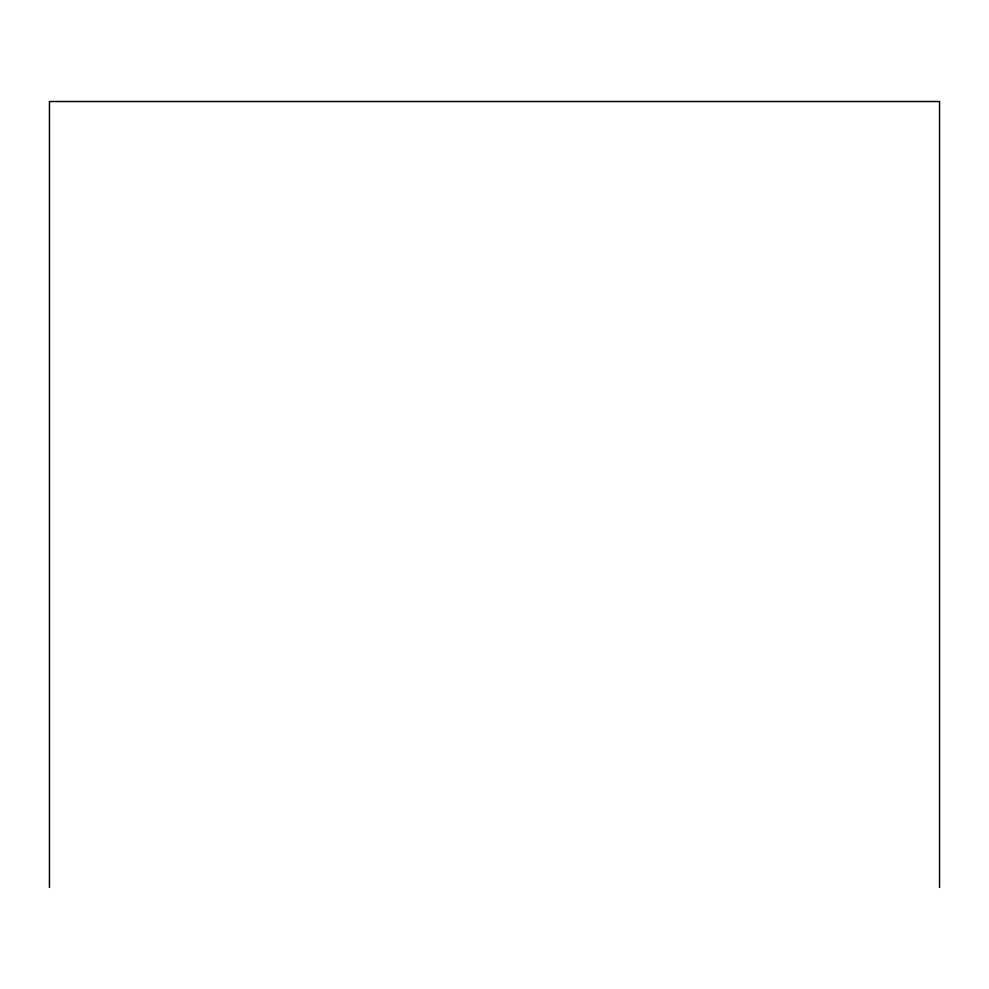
<?xml version="1.0" encoding="UTF-8"?>
<svg xmlns="http://www.w3.org/2000/svg" width="989" height="989" viewBox="0 0 989 989"><rect width="100%" height="100%" fill="white"/><g stroke="black" fill="none" stroke-linecap="round" stroke-linejoin="round"><path stroke-width="1.48" d="M939.55 887.479L939.55 101.521L49.45 101.521L49.45 887.479"/></g></svg>
